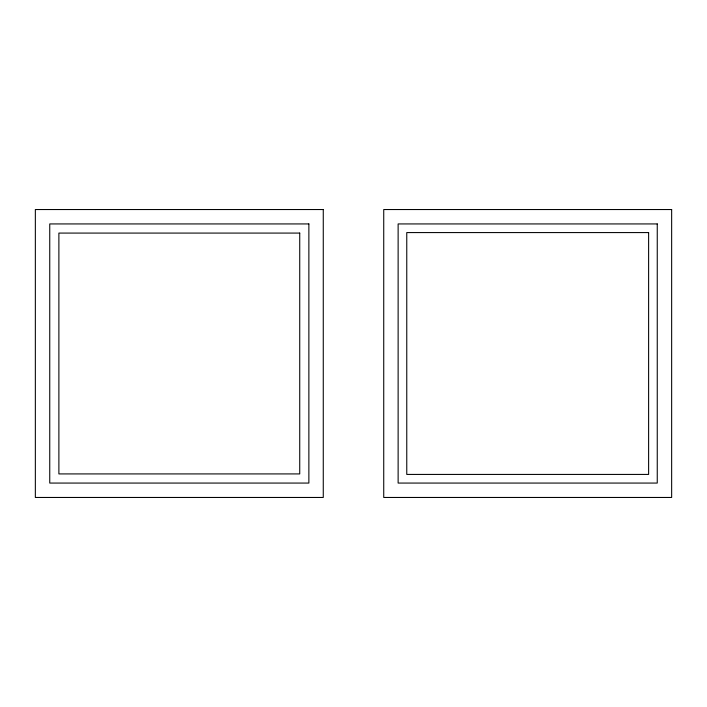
<?xml version="1.0" encoding="UTF-8"?>
<svg xmlns="http://www.w3.org/2000/svg" width="707" height="707" viewBox="0 0 707 707"><rect width="100%" height="100%" fill="white"/><g stroke="black" fill="none" stroke-linecap="round" stroke-linejoin="round"><path stroke-width="1.06" d="M323.267 209.537L35.35 209.537L35.35 497.463L323.267 497.463L323.267 209.537M671.65 209.537L383.733 209.537L383.733 497.463L671.65 497.463L671.65 209.537M308.871 223.933L49.746 223.933L49.746 483.067L308.871 483.067L308.871 223.933M657.254 223.933L398.129 223.933L398.129 483.067L657.254 483.067L657.254 223.933M648.619 232.576L406.764 232.576L406.764 474.424L648.619 474.424L648.619 232.576M299.733 233.08L58.884 233.08L58.884 473.92L299.733 473.92L299.733 233.08"/></g></svg>
